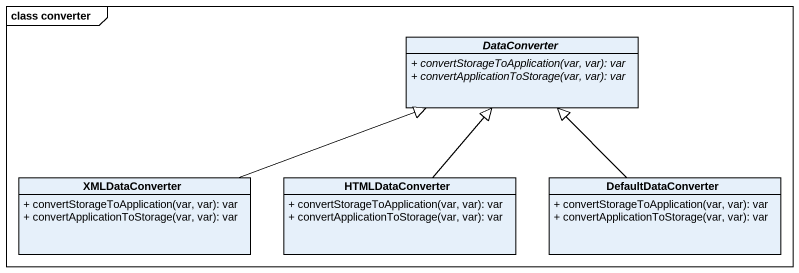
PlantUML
@startuml
mainframe class converter
hide circle
hide empty members
skinparam classAttributeIconSize 0
abstract class DataConverter {
  {abstract} + convertStorageToApplication(var, var): var
  {abstract} + convertApplicationToStorage(var, var): var
}
class XMLDataConverter {
  + convertStorageToApplication(var, var): var
  + convertApplicationToStorage(var, var): var
}
class HTMLDataConverter {
  + convertStorageToApplication(var, var): var
  + convertApplicationToStorage(var, var): var
}
class DefaultDataConverter {
  + convertStorageToApplication(var, var): var
  + convertApplicationToStorage(var, var): var
}
XMLDataConverter -right-|> DataConverter
HTMLDataConverter -up-|> DataConverter
DefaultDataConverter -up-|> DataConverter
@enduml
